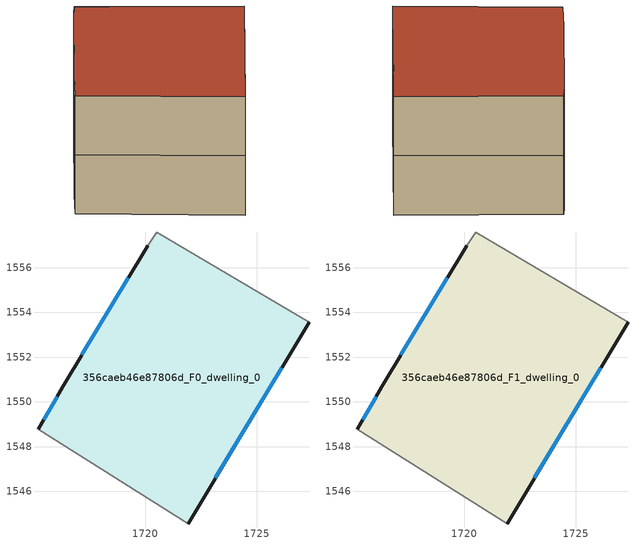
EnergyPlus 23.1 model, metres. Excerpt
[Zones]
356caeb46e87806d_F0_dwelling_0
 floor ground (EU_floor_Construction): 1727.32,1553.57 1721.92,1544.57 1715.21,1548.77 1716.32,1550.67 1720.12,1556.97 1720.52,1557.58 z0
 wall outside (EU_wall_Construction): 1720.12,1556.97 1716.32,1550.67 1715.21,1548.77 / 1721.92,1544.57 1727.32,1553.57 z0:3
 wall adiabatic (EU_wall_Construction): 1727.32,1553.57 1720.52,1557.58 1720.12,1556.97 / 1715.21,1548.77 1721.92,1544.57 z0:3
 window (EU_Window_Construction): 1716.07,1550.24 1715.46,1549.2 / 1719.26,1555.54 1717.18,1552.1 / 1723.15,1546.61 1726.1,1551.53 z0.68:2.32
356caeb46e87806d_F1_dwelling_0
 floor to 356caeb46e87806d_F0_dwelling_0 (EU_floor_Construction): 1727.32,1553.57 1721.92,1544.57 1715.21,1548.77 1716.32,1550.67 1720.12,1556.97 1720.52,1557.58 z3
 wall outside (EU_wall_Construction): 1720.12,1556.97 1716.32,1550.67 1715.21,1548.77 / 1721.92,1544.57 1727.32,1553.57 z3:6
 wall adiabatic (EU_wall_Construction): 1727.32,1553.57 1720.52,1557.58 1720.12,1556.97 / 1715.21,1548.77 1721.92,1544.57 z3:6
 window (EU_Window_Construction): 1716.07,1550.24 1715.46,1549.2 / 1719.26,1555.54 1717.18,1552.1 / 1723.15,1546.61 1726.1,1551.53 z3.68:5.32
 roof outside (EU_roof_Construction): 1721.92,1544.57 1727.32,1553.57 1720.52,1557.58 1720.12,1556.97 1716.32,1550.67 1715.21,1548.77 z6
[Building]
EU S2 Campaign: North Axis=0; Terrain=City; Solar Distribution=FullExterior
[Site:Location]
Lyon-Bron: Latitude=45.75; Longitude=5; Time Zone=1; Elevation=198
[SizingPeriod:WeatherFileDays]
AnnualSizingPeriod: Begin Month=1; Begin Day of Month=1; End Month=12; End Day of Month=31; Day of Week for Start Day=Monday; Use Weather File Daylight Saving Period=No; Use Weather File Rain and Snow Indicators=No
[MATERIAL]
EU_InternalMass_Material: Roughness=MediumRough; Thickness=0.1; Conductivity=1; Density=1800; Specific Heat=900; Thermal Absorptance=0.9; Solar Absorptance=0.7; Visible Absorptance=0.7
[MATERIAL:NOMASS] Roughness=MediumRough; Thermal Absorptance=0.9; Solar Absorptance=0.7; Visible Absorptance=0.7
Name | Thermal Resistance
EU_wall_NoMass | 0.503714
EU_roof_NoMass | 0.959371
EU_floor_NoMass | 0.347222
[WINDOWMATERIAL:SIMPLEGLAZINGSYSTEM]
EU_Window_SimpleGlazing: UFactor=3.88; Solar Heat Gain Coefficient=0.83; Visible Transmittance=0.83
[CONSTRUCTION]
EU_wall_Construction: EU_wall_NoMass
EU_roof_Construction: EU_roof_NoMass
EU_floor_Construction: EU_floor_NoMass
EU_Window_Construction: EU_Window_SimpleGlazing
EU_InternalMass_Construction: EU_InternalMass_Material
[ZONE] Type=1; Multiplier=1; Ceiling Height=autocalculate; Floor Area=autocalculate; Part of Total Floor Area=Yes
Name | Volume
356caeb46e87806d_F0_dwelling_0 | 247.306
356caeb46e87806d_F1_dwelling_0 | 247.307
[INTERNALMASS] Construction=EU_InternalMass_Construction; Surface Area=82.4357
Name | Zone or ZoneList
356caeb46e87806d_F0_dwelling_0_EU_InternalMass | 356caeb46e87806d_F0_dwelling_0
356caeb46e87806d_F1_dwelling_0_EU_InternalMass | 356caeb46e87806d_F1_dwelling_0
[OTHEREQUIPMENT] Fuel Type=Electricity; Design Level Calculation Method=Watts/Area; Power per Zone Floor Area=1; Fraction Latent=0; Fraction Radiant=0; Fraction Lost=0; Carbon Dioxide Generation Rate=0; EndUse Subcategory=EU_Step8_InternalGains
Name | Zone or ZoneList or Space or SpaceList | Schedule
EU_Step8_InternalGain_356caeb46e87806d_F0_dwelling_0_f000 | 356caeb46e87806d_F0_dwelling_0 | EU_Step8_GainSchedule_356caeb46e87806d_F0_dwelling_0_f000
EU_Step8_InternalGain_356caeb46e87806d_F1_dwelling_0_f000 | 356caeb46e87806d_F1_dwelling_0 | EU_Step8_GainSchedule_356caeb46e87806d_F1_dwelling_0_f000
[ZONEVENTILATION:DESIGNFLOWRATE] Schedule=EU_AlwaysOn; Design Flow Rate Calculation Method=AirChanges/Hour; Air Changes per Hour=0.64; Ventilation Type=Natural; Fan Pressure Rise=0; Fan Total Efficiency=1; Constant Term Coefficient=1; Temperature Term Coefficient=0; Velocity Term Coefficient=0; Velocity Squared Term Coefficient=0; Minimum Indoor Temperature=-100; Maximum Indoor Temperature=100; Delta Temperature=-100; Minimum Outdoor Temperature=-100; Maximum Outdoor Temperature=100; Maximum Wind Speed=40
Name | Zone or ZoneList or Space or SpaceList
EU_ConstantAir_356caeb46e87806d_F0_dwelling_0 | 356caeb46e87806d_F0_dwelling_0
EU_ConstantAir_356caeb46e87806d_F1_dwelling_0 | 356caeb46e87806d_F1_dwelling_0
[HVACTEMPLATE:THERMOSTAT] Constant Heating Setpoint=20; Constant Cooling Setpoint=50
EU_HeatOnly_356caeb46e87806d_F0_dwelling_0; EU_HeatOnly_356caeb46e87806d_F1_dwelling_0
[HVACTEMPLATE:ZONE:IDEALLOADSAIRSYSTEM] System Availability Schedule=EU_AlwaysOn; Maximum Heating Supply Air Temperature=50; Minimum Cooling Supply Air Temperature=13; Maximum Heating Supply Air Humidity Ratio=0.0156; Minimum Cooling Supply Air Humidity Ratio=0.0077; Heating Limit=NoLimit; Cooling Limit=NoLimit; Heating Availability Schedule=EU_AlwaysOn; Cooling Availability Schedule=EU_CoolingOff; Dehumidification Control Type=ConstantSensibleHeatRatio; Cooling Sensible Heat Ratio=0.7; Dehumidification Setpoint=60; Humidification Control Type=None; Humidification Setpoint=30; Outdoor Air Method=None; Outdoor Air Flow Rate per Person=0.00944; Outdoor Air Flow Rate per Zone Floor Area=0; Outdoor Air Flow Rate per Zone=0; Demand Controlled Ventilation Type=None; Outdoor Air Economizer Type=NoEconomizer; Heat Recovery Type=None; Sensible Heat Recovery Effectiveness=0.7; Latent Heat Recovery Effectiveness=0.65
Name | Template Thermostat
356caeb46e87806d_F0_dwelling_0 | EU_HeatOnly_356caeb46e87806d_F0_dwelling_0
356caeb46e87806d_F1_dwelling_0 | EU_HeatOnly_356caeb46e87806d_F1_dwelling_0
[SIZING:ZONE] Zone Cooling Design Supply Air Temperature Input Method=SupplyAirTemperature; Zone Cooling Design Supply Air Temperature=13; Zone Heating Design Supply Air Temperature Input Method=SupplyAirTemperature; Zone Heating Design Supply Air Temperature=50; Zone Cooling Design Supply Air Humidity Ratio=0.008; Zone Heating Design Supply Air Humidity Ratio=0.008; Cooling Design Air Flow Method=DesignDay; Cooling Design Air Flow Rate=0; Cooling Minimum Air Flow per Zone Floor Area=0.000762; Cooling Minimum Air Flow=0; Cooling Minimum Air Flow Fraction=0.2; Heating Design Air Flow Method=DesignDay; Heating Design Air Flow Rate=0; Heating Maximum Air Flow per Zone Floor Area=0.002032; Heating Maximum Air Flow=0.141576; Heating Maximum Air Flow Fraction=0.3; Account for Dedicated Outdoor Air System=No; Dedicated Outdoor Air System Control Strategy=NeutralSupplyAir; Dedicated Outdoor Air Low Setpoint Temperature for Design=autosize; Dedicated Outdoor Air High Setpoint Temperature for Design=autosize; Zone Load Sizing Method=Sensible Load Only No Latent Load; Zone Latent Cooling Design Supply Air Humidity Ratio Input Method=HumidityRatioDifference; Zone Cooling Design Supply Air Humidity Ratio Difference=0.005; Zone Latent Heating Design Supply Air Humidity Ratio Input Method=HumidityRatioDifference; Zone Humidification Design Supply Air Humidity Ratio Difference=0.005
356caeb46e87806d_F0_dwelling_0; 356caeb46e87806d_F1_dwelling_0
[SCHEDULE:CONSTANT]
Name | Hourly Value
EU_AlwaysOn | 1
EU_CoolingOff | 0
[SCHEDULE:FILE] Column Number=1; Rows to Skip at Top=0; Number of Hours of Data=8760; Column Separator=Comma; Interpolate to Timestep=No; Minutes per Item=60; Adjust Schedule for Daylight Savings=Yes
Name | File
EU_Step8_GainSchedule_356caeb46e87806d_F0_dwelling_0_f000 | ../../schedules/356caeb46e87806d/356caeb46e87806d_F0_dwelling_0_f000_gain.csv
EU_Step8_GainSchedule_356caeb46e87806d_F1_dwelling_0_f000 | ../../schedules/356caeb46e87806d/356caeb46e87806d_F1_dwelling_0_f000_gain.csv
